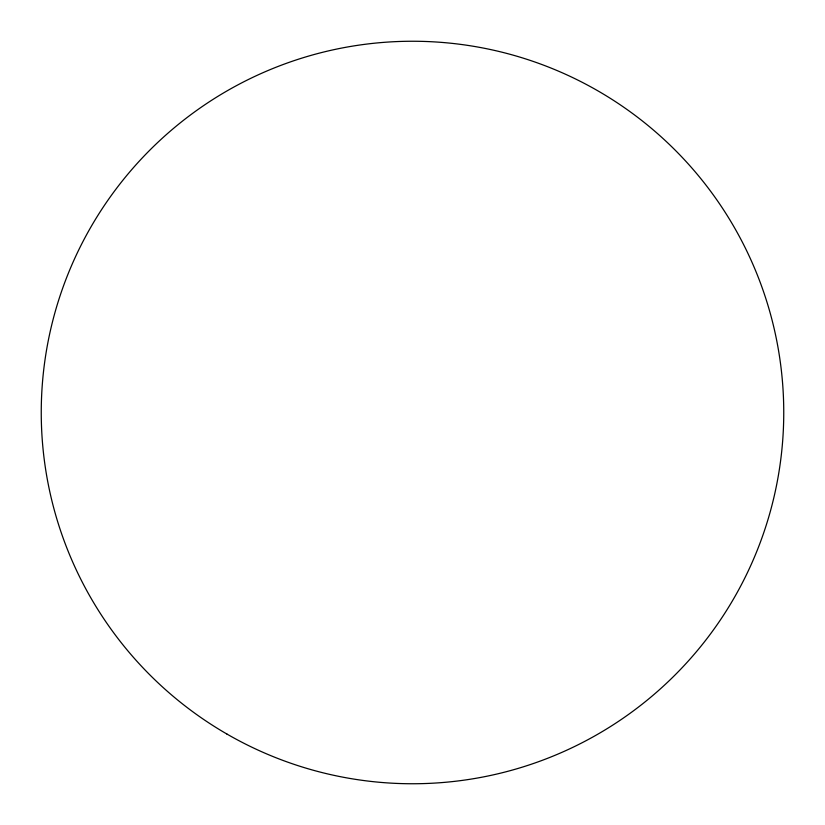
<?xml version="1.0" encoding="UTF-8"?>
<svg xmlns="http://www.w3.org/2000/svg" width="825" height="825" viewBox="0 0 825 825"><rect width="100%" height="100%" fill="white"/><g stroke="black" fill="none" stroke-linecap="round" stroke-linejoin="round"><path stroke-width="1.24" d="M226.875 734.013A371.25 371.25 0 0 0 783.75 412.5A371.25 371.25 0 0 0 226.875 90.987A371.25 371.25 0 0 0 226.875 734.013"/></g></svg>
